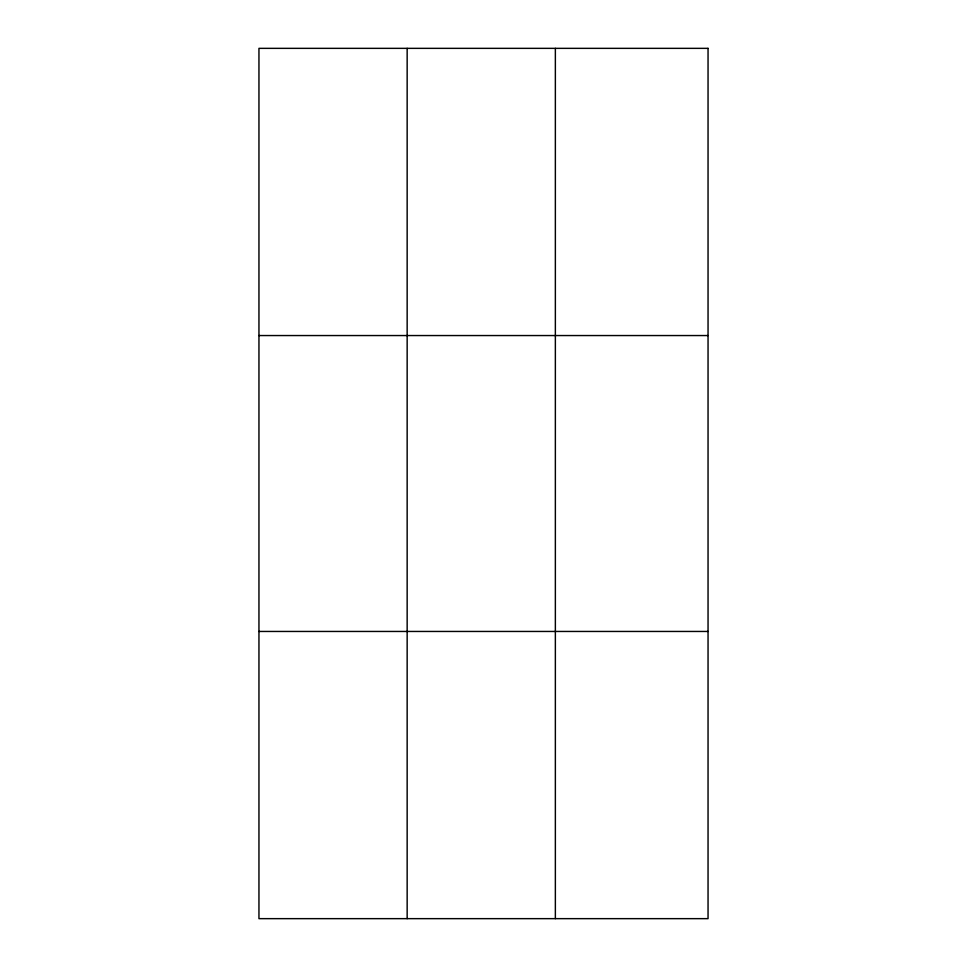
<?xml version="1.0" encoding="UTF-8"?>
<svg xmlns="http://www.w3.org/2000/svg" width="967" height="967" viewBox="0 0 967 967"><rect width="100%" height="100%" fill="white"/><g stroke="black" fill="none" stroke-linecap="round" stroke-linejoin="round"><path stroke-width="1.45" d="M407.155 48.35L407.155 918.65M555.36 48.35L555.36 918.65M258.951 335.549L708.049 335.549M258.951 631.451L708.049 631.451M708.049 48.35L708.049 918.65L258.951 918.65L258.951 48.35L708.049 48.35"/></g></svg>
